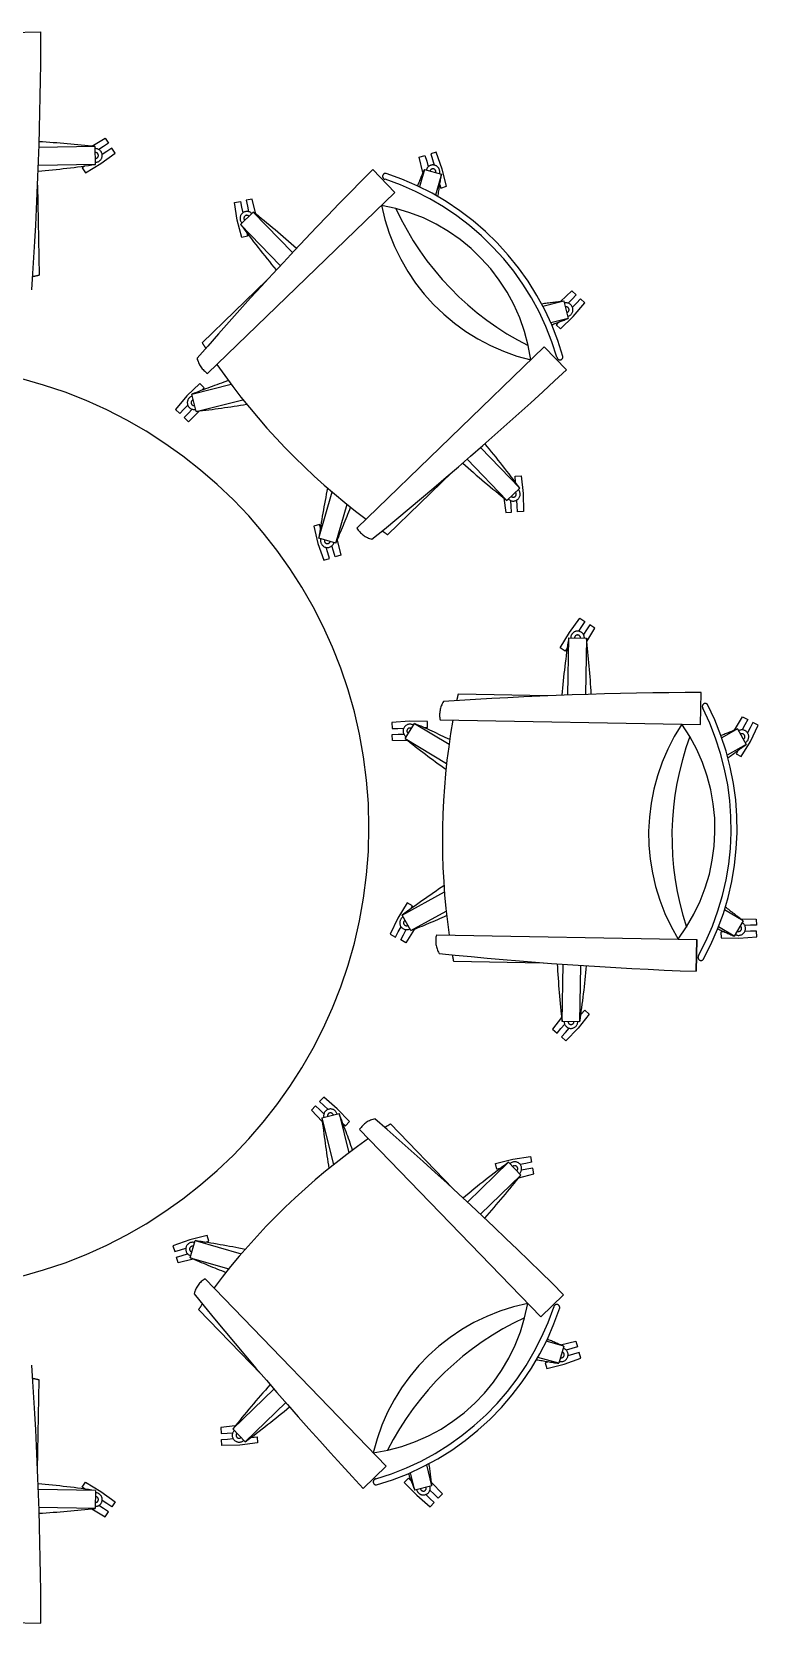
# Model space of a CAD drawing. Header units: metres. Extents: x 1905 to 1922.2, y 1773.7 to 1790.9.
# Drawn here: x 1916.516 to 1917.803, y 1775.285 to 1778.102 of the extents above; entities that cross this region are included whole.
import ezdxf

# ---------------------------------------------------------------- set-up
doc = ezdxf.new("R2010")
doc.units = ezdxf.units.M
doc.linetypes.add('ACAD_ISO10W100', pattern=[18.5, 12, -3, 0.5, -3])
doc.linetypes.add('DASHED', pattern=[70, 50, -20])
doc.layers.add('MEBEL', color=7, linetype='DASHED')

msp = doc.modelspace()

# ---------------------------------------------------------------- linework, layer by layer
at = {"layer": 'MEBEL', "color": 7, "linetype": 'ACAD_ISO10W100'}
for p, q in [((1916.4758, 1778.1008), (1916.5322, 1778.1017)), ((1916.6226, 1777.8993), (1916.6463, 1777.9134)), ((1916.6521, 1777.9047), (1916.6434, 1777.8988)), ((1916.6463, 1777.9134), (1916.6521, 1777.9047)), ((1916.6285, 1777.8986), (1916.5288, 1777.8969)), ((1916.6291, 1777.8671), (1916.6285, 1777.8986)), ((1916.6434, 1777.8988), (1916.635, 1777.8932)), ((1916.6384, 1777.8684), (1916.6638, 1777.8872)), ((1916.6492, 1777.8901), (1916.6408, 1777.8845)), ((1916.6579, 1777.8959), (1916.6492, 1777.8901)), ((1916.6638, 1777.8872), (1916.6579, 1777.8959)), ((1917.2025, 1777.8796), (1917.2125, 1777.8827)), ((1917.209, 1777.8528), (1917.2025, 1777.8796)), ((1917.2125, 1777.8827), (1917.2155, 1777.8726)), ((1917.2155, 1777.8726), (1917.2184, 1777.8629)), ((1917.2326, 1777.8887), (1917.2226, 1777.8857)), ((1917.2226, 1777.8857), (1917.2256, 1777.8756)), ((1917.2256, 1777.8756), (1917.2285, 1777.8659)), ((1917.2432, 1777.8589), (1917.2326, 1777.8887)), ((1916.6291, 1777.8671), (1916.5277, 1777.8654)), ((1916.6106, 1777.8645), (1916.6055, 1777.861)), ((1916.6055, 1777.861), (1916.6113, 1777.8523)), ((1916.6113, 1777.8523), (1916.6384, 1777.8684)), ((1917.1594, 1777.8176), (1917.1202, 1777.8582)), ((1917.2114, 1777.8583), (1917.2026, 1777.8275)), ((1917.2114, 1777.8583), (1917.2417, 1777.8496)), ((1917.2417, 1777.8496), (1917.2311, 1777.8127)), ((1917.2507, 1777.8283), (1917.2432, 1777.8589)), ((1916.5264, 1777.8304), (1916.5291, 1777.6711)), ((1916.8275, 1777.4969), (1917.1594, 1777.8176)), ((1917.2388, 1777.8312), (1917.2406, 1777.8253)), ((1917.2406, 1777.8253), (1917.2507, 1777.8283)), ((1916.8754, 1777.7995), (1916.8857, 1777.8016)), ((1916.8801, 1777.7683), (1916.8754, 1777.7995)), ((1916.8857, 1777.8016), (1916.8878, 1777.7913)), ((1916.8878, 1777.7913), (1916.8898, 1777.7813)), ((1916.9063, 1777.8057), (1916.896, 1777.8036)), ((1916.896, 1777.8036), (1916.8981, 1777.7933)), ((1916.8981, 1777.7933), (1916.9001, 1777.7834)), ((1916.9131, 1777.7789), (1916.9063, 1777.8057)), ((1916.8879, 1777.7377), (1916.8801, 1777.7683)), ((1916.8858, 1777.7608), (1916.9084, 1777.7827)), ((1916.8858, 1777.7608), (1916.9562, 1777.6879)), ((1916.9084, 1777.7827), (1916.9777, 1777.7109)), ((1916.8982, 1777.7398), (1916.8879, 1777.7377)), ((1916.8969, 1777.7459), (1916.8982, 1777.7398)), ((1916.9324, 1777.6622), (1916.8179, 1777.5515)), ((1917.4587, 1777.625), (1917.4214, 1777.6157)), ((1917.4528, 1777.6244), (1917.4727, 1777.6435)), ((1917.4587, 1777.625), (1917.4664, 1777.5945)), ((1917.4731, 1777.6286), (1917.4662, 1777.6213)), ((1917.4727, 1777.6435), (1917.4803, 1777.6363)), ((1917.4803, 1777.6363), (1917.4731, 1777.6286)), ((1917.4808, 1777.6214), (1917.4738, 1777.6141)), ((1917.4751, 1777.5979), (1917.4956, 1777.6219)), ((1917.488, 1777.6291), (1917.4808, 1777.6214)), ((1917.4956, 1777.6219), (1917.488, 1777.6291)), ((1917.4664, 1777.5945), (1917.4353, 1777.5867)), ((1917.4524, 1777.5761), (1917.4751, 1777.5979)), ((1917.449, 1777.5877), (1917.4447, 1777.5833)), ((1917.4447, 1777.5833), (1917.4524, 1777.5761)), ((1917.092, 1777.2232), (1917.4239, 1777.5439)), ((1917.4239, 1777.5439), (1917.4631, 1777.5033)), ((1917.4631, 1777.5033), (1917.4239, 1777.5439)), ((1916.8138, 1777.479), (1916.791, 1777.4572)), ((1916.8214, 1777.4718), (1916.8138, 1777.479)), ((1916.791, 1777.4572), (1916.7705, 1777.4332)), ((1916.7998, 1777.4605), (1916.869, 1777.4778)), ((1916.8074, 1777.43), (1916.7998, 1777.4605)), ((1916.8074, 1777.43), (1916.8901, 1777.4506)), ((1916.8172, 1777.4673), (1916.8214, 1777.4718)), ((1916.7705, 1777.4332), (1916.7781, 1777.426)), ((1916.7781, 1777.426), (1916.7853, 1777.4336)), ((1916.7853, 1777.4336), (1916.7923, 1777.441)), ((1916.7858, 1777.4188), (1916.793, 1777.4264)), ((1916.793, 1777.4264), (1916.7999, 1777.4338)), ((1916.8134, 1777.4307), (1916.7934, 1777.4115)), ((1916.7934, 1777.4115), (1916.7858, 1777.4188)), ((1917.3804, 1777.2942), (1917.311, 1777.366)), ((1917.3577, 1777.2724), (1917.2873, 1777.3453)), ((1917.1462, 1777.2117), (1917.2607, 1777.3224)), ((1917.3721, 1777.3151), (1917.3826, 1777.3158)), ((1917.3728, 1777.3046), (1917.3721, 1777.3151)), ((1917.3826, 1777.3158), (1917.3863, 1777.2845)), ((1917.0244, 1777.2054), (1917.0479, 1777.2873)), ((1917.3804, 1777.2942), (1917.3577, 1777.2724)), ((1917.3729, 1777.3043), (1917.3728, 1777.3046)), ((1917.3863, 1777.2845), (1917.3869, 1777.2529)), ((1917.0547, 1777.1967), (1917.0744, 1777.2654)), ((1917.3524, 1777.2766), (1917.3555, 1777.2508)), ((1917.3652, 1777.262), (1917.3645, 1777.2721)), ((1917.3659, 1777.2515), (1917.3652, 1777.262)), ((1917.3757, 1777.2627), (1917.375, 1777.2728)), ((1917.3764, 1777.2522), (1917.3757, 1777.2627)), ((1917.3869, 1777.2529), (1917.3764, 1777.2522)), ((1917.0255, 1777.2297), (1917.0154, 1777.2267)), ((1917.0154, 1777.2267), (1917.023, 1777.1961)), ((1917.0273, 1777.2238), (1917.0255, 1777.2297)), ((1917.3555, 1777.2508), (1917.3659, 1777.2515)), ((1917.0547, 1777.1967), (1917.0244, 1777.2054)), ((1917.0571, 1777.2022), (1917.0637, 1777.1754)), ((1917.023, 1777.1961), (1917.0335, 1777.1664)), ((1917.0335, 1777.1664), (1917.0435, 1777.1694)), ((1917.0405, 1777.1794), (1917.0376, 1777.1891)), ((1917.0435, 1777.1694), (1917.0405, 1777.1794)), ((1917.0506, 1777.1824), (1917.0477, 1777.1921)), ((1917.0536, 1777.1724), (1917.0506, 1777.1824)), ((1917.0637, 1777.1754), (1917.0536, 1777.1724)), ((1917.4683, 1777.0385), (1917.487, 1777.0639)), ((1917.487, 1777.0639), (1917.4958, 1777.0581)), ((1917.4958, 1777.0581), (1917.49, 1777.0493)), ((1917.4522, 1777.0114), (1917.4683, 1777.0385)), ((1917.467, 1777.0292), (1917.4652, 1776.9278)), ((1917.467, 1777.0292), (1917.4985, 1777.0287)), ((1917.49, 1777.0493), (1917.4844, 1777.0409)), ((1917.4987, 1777.0435), (1917.4931, 1777.0351)), ((1917.4985, 1777.0287), (1917.4968, 1776.9289)), ((1917.5045, 1777.0523), (1917.4987, 1777.0435)), ((1917.4991, 1777.0227), (1917.5133, 1777.0465)), ((1917.5133, 1777.0465), (1917.5045, 1777.0523)), ((1917.4609, 1777.0056), (1917.4522, 1777.0114)), ((1917.4643, 1777.0107), (1917.4609, 1777.0056)), ((1917.4302, 1776.9265), (1917.271, 1776.9292)), ((1917.7006, 1776.8759), (1917.7016, 1776.9323)), ((1917.7606, 1776.8657), (1917.775, 1776.8893)), ((1917.775, 1776.8893), (1917.7842, 1776.8843)), ((1917.1853, 1776.8815), (1917.1538, 1776.8791)), ((1917.1538, 1776.8791), (1917.1541, 1776.8686)), ((1917.1541, 1776.8686), (1917.1646, 1776.8689)), ((1917.1646, 1776.8689), (1917.1748, 1776.8691)), ((1917.1649, 1776.8584), (1917.1751, 1776.8586)), ((1917.1777, 1776.8507), (1917.1939, 1776.8777)), ((1917.2168, 1776.8808), (1917.1853, 1776.8815)), ((1917.1939, 1776.8777), (1917.2551, 1776.841)), ((1917.2109, 1776.8702), (1917.2171, 1776.8704)), ((1917.2171, 1776.8704), (1917.2168, 1776.8808)), ((1917.2392, 1776.8838), (1917.7006, 1776.8759)), ((1917.7662, 1776.8679), (1917.7382, 1776.8524)), ((1917.7662, 1776.8679), (1917.7815, 1776.8403)), ((1917.7792, 1776.8751), (1917.7744, 1776.8662)), ((1917.7842, 1776.8843), (1917.7792, 1776.8751)), ((1917.7885, 1776.8701), (1917.7836, 1776.8612)), ((1917.7934, 1776.8793), (1917.7885, 1776.8701)), ((1917.7891, 1776.8459), (1917.8027, 1776.8743)), ((1917.8027, 1776.8743), (1917.7934, 1776.8793)), ((1917.1544, 1776.8581), (1917.1649, 1776.8584)), ((1917.1547, 1776.8476), (1917.1544, 1776.8581)), ((1917.1824, 1776.847), (1917.1547, 1776.8476)), ((1917.1777, 1776.8507), (1917.2507, 1776.8068)), ((1917.7815, 1776.8403), (1917.7479, 1776.8217)), ((1917.7728, 1776.8189), (1917.7891, 1776.8459)), ((1917.7664, 1776.8293), (1917.7635, 1776.8239)), ((1917.7635, 1776.8239), (1917.7728, 1776.8189)), ((1917.1723, 1776.5384), (1917.2469, 1776.5798)), ((1917.181, 1776.5599), (1917.1647, 1776.5329)), ((1917.1903, 1776.5549), (1917.181, 1776.5599)), ((1917.1874, 1776.5495), (1917.1903, 1776.5549)), ((1917.1647, 1776.5329), (1917.1511, 1776.5044)), ((1917.1876, 1776.5109), (1917.1723, 1776.5384)), ((1917.1876, 1776.5109), (1917.25, 1776.5455)), ((1917.7761, 1776.5281), (1917.7432, 1776.5479)), ((1917.7761, 1776.5281), (1917.7599, 1776.5011)), ((1917.7714, 1776.5318), (1917.7991, 1776.5312)), ((1917.7994, 1776.5207), (1917.7889, 1776.5204)), ((1917.7991, 1776.5312), (1917.7994, 1776.5207)), ((1917.1511, 1776.5044), (1917.1604, 1776.4994)), ((1917.1604, 1776.4994), (1917.1653, 1776.5087)), ((1917.1653, 1776.5087), (1917.1702, 1776.5176)), ((1917.1696, 1776.4945), (1917.1746, 1776.5037)), ((1917.1788, 1776.4895), (1917.1696, 1776.4945)), ((1917.1746, 1776.5037), (1917.1794, 1776.5126)), ((1917.1932, 1776.5131), (1917.1788, 1776.4895)), ((1917.2327, 1776.5033), (1917.6941, 1776.4953)), ((1917.6941, 1776.4953), (1917.6931, 1776.4389)), ((1917.6931, 1776.4389), (1917.6941, 1776.4953)), ((1917.7599, 1776.5011), (1917.7325, 1776.5176)), ((1917.7429, 1776.5086), (1917.7367, 1776.5084)), ((1917.7367, 1776.5084), (1917.737, 1776.4979)), ((1917.737, 1776.4979), (1917.7685, 1776.4973)), ((1917.7685, 1776.4973), (1917.8, 1776.4997)), ((1917.7889, 1776.5204), (1917.7787, 1776.5201)), ((1917.7892, 1776.5099), (1917.779, 1776.5096)), ((1917.7997, 1776.5102), (1917.7892, 1776.5099)), ((1917.8, 1776.4997), (1917.7997, 1776.5102)), ((1917.2629, 1776.4568), (1917.4221, 1776.454)), ((1917.4553, 1776.3501), (1917.4571, 1776.4515)), ((1917.4868, 1776.3496), (1917.4885, 1776.4493)), ((1917.4546, 1776.3569), (1917.4385, 1776.3365)), ((1917.5036, 1776.3632), (1917.4841, 1776.3385)), ((1917.4886, 1776.362), (1917.4888, 1776.3622)), ((1917.4888, 1776.3622), (1917.4957, 1776.3701)), ((1917.4957, 1776.3701), (1917.5036, 1776.3632)), ((1917.4385, 1776.3365), (1917.4464, 1776.3296)), ((1917.4464, 1776.3296), (1917.4533, 1776.3375)), ((1917.4533, 1776.3375), (1917.46, 1776.3451)), ((1917.4543, 1776.3227), (1917.4612, 1776.3306)), ((1917.4868, 1776.3496), (1917.4553, 1776.3501)), ((1917.4612, 1776.3306), (1917.4679, 1776.3382)), ((1917.4841, 1776.3385), (1917.4622, 1776.3158)), ((1917.4622, 1776.3158), (1917.4543, 1776.3227)), ((1917.0331, 1776.2162), (1917.0258, 1776.2085)), ((1917.057, 1776.1957), (1917.0331, 1776.2162)), ((1917.0114, 1776.1933), (1917.0186, 1776.2009)), ((1917.0306, 1776.1733), (1917.0114, 1776.1933)), ((1917.0186, 1776.2009), (1917.0263, 1776.1937)), ((1917.0258, 1776.2085), (1917.0335, 1776.2013)), ((1917.0263, 1776.1937), (1917.0336, 1776.1867)), ((1917.0299, 1776.1793), (1917.0604, 1776.1869)), ((1917.0335, 1776.2013), (1917.0408, 1776.1944)), ((1917.0789, 1776.1729), (1917.057, 1776.1957)), ((1917.0604, 1776.1869), (1917.0777, 1776.1176)), ((1917.0299, 1776.1793), (1917.0505, 1776.0966)), ((1917.0672, 1776.1695), (1917.0716, 1776.1653)), ((1917.0716, 1776.1653), (1917.0789, 1776.1729)), ((1917.0968, 1776.1591), (1917.4175, 1775.8273)), ((1917.262, 1776.0543), (1917.1514, 1776.1688)), ((1917.3607, 1776.1009), (1917.2878, 1776.0305)), ((1917.3376, 1776.0988), (1917.3682, 1776.1066)), ((1917.3397, 1776.0885), (1917.3376, 1776.0988)), ((1917.3607, 1776.1009), (1917.3825, 1776.0783)), ((1917.3682, 1776.1066), (1917.3994, 1776.1112)), ((1917.3912, 1776.0989), (1917.3812, 1776.0969)), ((1917.4014, 1776.101), (1917.3912, 1776.0989)), ((1917.3994, 1776.1112), (1917.4014, 1776.101)), ((1917.3825, 1776.0783), (1917.3108, 1776.0089)), ((1917.3457, 1776.0897), (1917.3397, 1776.0885)), ((1917.3788, 1776.0736), (1917.4056, 1776.0804)), ((1917.3932, 1776.0886), (1917.3833, 1776.0866)), ((1917.4035, 1776.0907), (1917.3932, 1776.0886)), ((1917.4056, 1776.0804), (1917.4035, 1776.0907)), ((1916.796, 1775.9637), (1916.7662, 1775.9532)), ((1916.8266, 1775.9712), (1916.796, 1775.9637)), ((1916.7966, 1775.932), (1916.8053, 1775.9623)), ((1916.8053, 1775.9623), (1916.8872, 1775.9388)), ((1916.8237, 1775.9594), (1916.8296, 1775.9612)), ((1916.8296, 1775.9612), (1916.8266, 1775.9712)), ((1916.7662, 1775.9532), (1916.7692, 1775.9431)), ((1916.7692, 1775.9431), (1916.7793, 1775.9461)), ((1916.7723, 1775.9331), (1916.7823, 1775.9361)), ((1916.7753, 1775.923), (1916.7723, 1775.9331)), ((1916.8021, 1775.9296), (1916.7753, 1775.923)), ((1916.7793, 1775.9461), (1916.789, 1775.949)), ((1916.7823, 1775.9361), (1916.792, 1775.939)), ((1916.7966, 1775.932), (1916.8652, 1775.9123)), ((1916.8231, 1775.8947), (1917.1438, 1775.5628)), ((1917.4175, 1775.8273), (1917.4581, 1775.8665)), ((1916.8116, 1775.8405), (1916.9222, 1775.7259)), ((1917.4582, 1775.7752), (1917.4274, 1775.7841)), ((1917.4582, 1775.7752), (1917.4495, 1775.745)), ((1917.4527, 1775.7776), (1917.4795, 1775.7842)), ((1917.4725, 1775.7711), (1917.4628, 1775.7682)), ((1917.4755, 1775.7611), (1917.4658, 1775.7582)), ((1917.4825, 1775.7742), (1917.4725, 1775.7711)), ((1917.4855, 1775.7641), (1917.4755, 1775.7611)), ((1917.4795, 1775.7842), (1917.4825, 1775.7742)), ((1917.4885, 1775.754), (1917.4855, 1775.7641)), ((1917.4495, 1775.745), (1917.4125, 1775.7556)), ((1917.4311, 1775.7478), (1917.4252, 1775.7461)), ((1917.4252, 1775.7461), (1917.4282, 1775.736)), ((1917.4282, 1775.736), (1917.4588, 1775.7435)), ((1917.4588, 1775.7435), (1917.4885, 1775.754)), ((1916.5264, 1775.5564), (1916.5291, 1775.7157)), ((1916.8722, 1775.629), (1916.9451, 1775.6994)), ((1916.8941, 1775.6063), (1916.9659, 1775.6756)), ((1916.8765, 1775.6343), (1916.8507, 1775.6312)), ((1916.8507, 1775.6312), (1916.8514, 1775.6207)), ((1916.8514, 1775.6207), (1916.8619, 1775.6215)), ((1916.8619, 1775.6215), (1916.872, 1775.6221)), ((1916.8941, 1775.6063), (1916.8722, 1775.629)), ((1916.8521, 1775.6103), (1916.8626, 1775.611)), ((1916.8528, 1775.5998), (1916.8521, 1775.6103)), ((1916.8844, 1775.6004), (1916.8528, 1775.5998)), ((1916.8626, 1775.611), (1916.8727, 1775.6117)), ((1916.9157, 1775.6041), (1916.8844, 1775.6004)), ((1916.9042, 1775.6138), (1916.9045, 1775.6138)), ((1916.9045, 1775.6138), (1916.915, 1775.6146)), ((1916.915, 1775.6146), (1916.9157, 1775.6041)), ((1917.2249, 1775.528), (1917.2156, 1775.5653)), ((1917.1438, 1775.5628), (1917.1032, 1775.5236)), ((1917.1032, 1775.5236), (1917.1438, 1775.5628)), ((1917.1831, 1775.542), (1917.1759, 1775.5343)), ((1917.1876, 1775.5377), (1917.1831, 1775.542)), ((1917.1944, 1775.5203), (1917.1866, 1775.5514)), ((1916.6291, 1775.5197), (1916.5277, 1775.5214)), ((1916.6055, 1775.5258), (1916.6113, 1775.5345)), ((1916.6106, 1775.5223), (1916.6055, 1775.5258)), ((1916.6113, 1775.5345), (1916.6384, 1775.5184)), ((1916.6291, 1775.5197), (1916.6285, 1775.4882)), ((1916.6384, 1775.5184), (1916.6638, 1775.4996)), ((1917.1759, 1775.5343), (1917.1978, 1775.5115)), ((1917.2249, 1775.528), (1917.1944, 1775.5203)), ((1917.1978, 1775.5115), (1917.2217, 1775.4911)), ((1917.2213, 1775.5059), (1917.2139, 1775.5129)), ((1917.2285, 1775.5135), (1917.2211, 1775.5205)), ((1917.2242, 1775.5339), (1917.2434, 1775.514)), ((1917.2361, 1775.5063), (1917.2285, 1775.5135)), ((1917.2434, 1775.514), (1917.2361, 1775.5063)), ((1916.6285, 1775.4882), (1916.5288, 1775.4899)), ((1916.6226, 1775.4875), (1916.6463, 1775.4734)), ((1916.6434, 1775.488), (1916.635, 1775.4936)), ((1916.6492, 1775.4967), (1916.6408, 1775.5023)), ((1916.6521, 1775.4821), (1916.6434, 1775.488)), ((1916.6463, 1775.4734), (1916.6521, 1775.4821)), ((1916.6579, 1775.4909), (1916.6492, 1775.4967)), ((1916.6638, 1775.4996), (1916.6579, 1775.4909)), ((1917.2289, 1775.4987), (1917.2213, 1775.5059)), ((1917.2217, 1775.4911), (1917.2289, 1775.4987)), ((1916.4758, 1775.286), (1916.5322, 1775.2851))]:
    msp.add_line(p, q, dxfattribs=at)
for centre, radius, start, end in [((1909.7419, 1778.1122), 6.7903, 356.05726, 359.9114), ((1916.4168, 1776.0299), 1.8806, 83.5354, 86.5762), ((1916.6288, 1777.8829), 0.0121, 270.9832, 90.9832), ((1916.6288, 1777.8829), 0.00525, 270.9832, 90.9832), ((1916.3533, 1779.7274), 1.8806, 275.3082, 278.431), ((1921.9291, 1773.0641), 6.7903, 135.0886, 138.94274), ((1917.1428, 1777.8459), 0.00533, 82.7059, 261.0897), ((1916.9943, 1777.3935), 0.4814, 16.0855, 71.9482), ((1918.937, 1777.1105), 1.8806, 156.569, 157.5322), ((1917.2266, 1777.854), 0.0121, 344.0168, 164.0168), ((1917.2266, 1777.854), 0.00525, 344.0168, 164.0168), ((1915.3819, 1778.1288), 1.8806, 350.2487, 351.4646), ((1916.9943, 1777.3935), 0.4709, 16.3096, 71.724), ((1917.0795, 1777.4758), 0.3237, 8.008, 80.0256), ((1917.4817, 1777.8644), 0.353, 191.399, 256.6346), ((1917.6234, 1778.0013), 0.5088, 204.6557, 243.3779), ((1916.8971, 1777.7717), 0.0121, 44.0168, 224.0168), ((1918.3962, 1778.8813), 1.8806, 216.569, 219.6918), ((1916.8971, 1777.7717), 0.00525, 44.0168, 224.0168), ((1915.7368, 1776.3116), 1.8806, 48.4238, 51.4646), ((1916.2727, 1778.8413), 1.1979, 281.8005, 282.3572), ((1917.6739, 1775.7567), 1.8806, 96.569, 97.785), ((1917.4625, 1777.6098), 0.0121, 284.0168, 104.0168), ((1916.7782, 1779.3447), 1.8806, 290.5015, 291.4646), ((1917.4625, 1777.6098), 0.00525, 284.0168, 104.0168), ((1917.8266, 1778.1977), 1.1979, 212.6428, 213.1995), ((1916.8525, 1777.5342), 0.0449, 193.0124, 236.1786), ((1917.8266, 1778.1977), 1.1979, 214.8766, 233.1571), ((1917.4516, 1777.5264), 0.00533, 186.9439, 5.3277), ((1917.4879, 1775.7103), 1.8806, 109.3738, 111.4646), ((1912.8369, 1782.4738), 6.7903, 309.09091, 312.94504), ((1916.8036, 1777.4453), 0.0121, 104.0168, 284.0168), ((1916.8036, 1777.4453), 0.00525, 104.0168, 284.0168), ((1916.5922, 1779.2983), 1.8806, 276.569, 279.3165), ((1915.8699, 1776.1738), 1.8806, 36.569, 39.6098), ((1918.5293, 1778.7434), 1.8806, 228.3419, 231.4646), ((1918.8842, 1776.9263), 1.8806, 168.7172, 171.4646), ((1917.369, 1777.2833), 0.0121, 224.0168, 44.0168), ((1917.369, 1777.2833), 0.00525, 224.0168, 44.0168), ((1915.3291, 1777.9445), 1.8806, 336.569, 338.6599), ((1917.0396, 1777.2011), 0.0121, 164.0168, 344.0168), ((1917.0396, 1777.2011), 0.00525, 164.0168, 344.0168), ((1917.1301, 1777.2469), 0.0449, 211.8551, 255.0213), ((1917.8266, 1778.1977), 1.1979, 234.8341, 235.3909), ((1919.3273, 1776.7535), 1.8806, 171.569, 174.6918), ((1917.4827, 1777.0289), 0.0121, 359.0168, 179.0168), ((1917.4827, 1777.0289), 0.00525, 359.0168, 179.0168), ((1915.6298, 1776.8169), 1.8806, 3.4238, 6.4646), ((1917.2833, 1776.8925), 0.0449, 148.0124, 191.1786), ((1917.7121, 1770.142), 6.7903, 90.0886, 93.94274), ((1918.4412, 1776.6728), 1.1979, 167.6428, 168.1995), ((1917.284, 1776.6927), 0.4709, 331.3096, 26.724), ((1917.709, 1776.9076), 0.00533, 37.7059, 216.0897), ((1917.284, 1776.6927), 0.4814, 331.0855, 26.9482), ((1917.1858, 1776.8642), 0.0121, 59.0168, 239.0168), ((1917.1858, 1776.8642), 0.00525, 59.0168, 239.0168), ((1916.4429, 1775.1535), 1.8806, 64.3738, 66.4646), ((1918.4412, 1776.6728), 1.1979, 169.8766, 188.1571), ((1917.9616, 1776.6811), 0.353, 146.399, 211.6346), ((1917.4025, 1776.6907), 0.3237, 323.008, 35.0256), ((1918.4576, 1775.1189), 1.8806, 111.569, 112.5322), ((1917.7739, 1776.8541), 0.0121, 299.0168, 119.0168), ((1917.7739, 1776.8541), 0.00525, 299.0168, 119.0168), ((1918.3466, 1778.3239), 1.8806, 231.569, 234.3165), ((1918.1587, 1776.6777), 0.5088, 159.6557, 198.3779), ((1916.6638, 1778.3528), 1.8806, 305.2487, 306.4646), ((1918.29, 1775.026), 1.8806, 123.7172, 126.4646), ((1916.6072, 1775.0549), 1.8806, 51.569, 52.785), ((1917.1799, 1776.5247), 0.0121, 119.0168, 299.0168), ((1917.1799, 1776.5247), 0.00525, 119.0168, 299.0168), ((1916.4962, 1778.2599), 1.8806, 291.569, 293.6599), ((1917.768, 1776.5146), 0.0121, 239.0168, 59.0168), ((1917.2764, 1776.4931), 0.0449, 166.8551, 210.0213), ((1918.5109, 1778.2253), 1.8806, 245.5015, 246.4646), ((1917.768, 1776.5146), 0.00525, 239.0168, 59.0168), ((1917.9366, 1783.2248), 6.7903, 264.09091, 267.94504), ((1918.4412, 1776.6728), 1.1979, 189.8341, 190.3909), ((1917.7014, 1776.4633), 0.00533, 141.9439, 320.3277), ((1919.324, 1776.5619), 1.8806, 183.3419, 186.4646), ((1915.6265, 1776.6253), 1.8806, 351.569, 354.6098), ((1917.4711, 1776.3499), 0.0121, 179.0168, 359.0168), ((1917.4711, 1776.3499), 0.00525, 179.0168, 359.0168), ((1917.0451, 1776.1831), 0.0121, 14.0168, 194.0168), ((1917.0451, 1776.1831), 0.00525, 14.0168, 194.0168), ((1915.3102, 1775.4987), 1.8806, 19.3738, 21.4646), ((1918.8982, 1776.3944), 1.8806, 186.569, 189.3165), ((1917.1341, 1776.1342), 0.0449, 103.0124, 146.1786), ((1912.664, 1771.0576), 6.7903, 45.0886, 48.94274), ((1917.7975, 1775.1601), 1.1979, 122.6428, 123.1995), ((1917.7975, 1775.1601), 1.1979, 124.8766, 143.1571), ((1918.4811, 1774.5905), 1.8806, 126.569, 129.6918), ((1917.3716, 1776.0896), 0.0121, 314.0168, 134.0168), ((1915.9115, 1777.2499), 1.8806, 318.4238, 321.4646), ((1917.3716, 1776.0896), 0.00525, 314.0168, 134.0168), ((1916.8009, 1775.9471), 0.0121, 74.0168, 254.0168), ((1916.5261, 1774.1024), 1.8806, 78.7172, 81.4646), ((1916.8009, 1775.9471), 0.00525, 74.0168, 254.0168), ((1917.5444, 1777.6576), 1.8806, 246.569, 248.6599), ((1916.8468, 1775.8566), 0.0449, 121.8551, 165.0213), ((1922.0737, 1780.1498), 6.7903, 219.09091, 222.94504), ((1917.7975, 1775.1601), 1.1979, 144.8341, 145.3909), ((1917.0757, 1775.9071), 0.3237, 278.008, 350.0256), ((1917.4642, 1775.505), 0.353, 101.399, 166.6346), ((1916.9934, 1775.9923), 0.4709, 286.3096, 341.724), ((1917.4458, 1775.8438), 0.00533, 352.7059, 171.0897), ((1916.9934, 1775.9923), 0.4814, 286.0855, 341.9482), ((1917.6012, 1775.3633), 0.5088, 114.6557, 153.3779), ((1916.7104, 1774.0497), 1.8806, 66.569, 67.5322), ((1917.4539, 1775.7601), 0.0121, 254.0168, 74.0168), ((1917.4539, 1775.7601), 0.00525, 254.0168, 74.0168), ((1909.7419, 1775.2746), 6.7903, 0.0886, 3.94274), ((1917.7286, 1777.6048), 1.8806, 260.2487, 261.4646), ((1916.2727, 1774.5455), 1.1979, 77.6428, 78.1995), ((1918.3433, 1774.4573), 1.8806, 138.3419, 141.4646), ((1915.7737, 1777.1167), 1.8806, 306.569, 309.6098), ((1916.8832, 1775.6176), 0.0121, 134.0168, 314.0168), ((1916.8832, 1775.6176), 0.00525, 134.0168, 314.0168), ((1915.3566, 1775.3128), 1.8806, 6.569, 7.785), ((1917.1262, 1775.5351), 0.00533, 96.9439, 275.3277), ((1918.9446, 1776.2085), 1.8806, 200.5015, 201.4646), ((1916.3533, 1773.6594), 1.8806, 81.569, 84.6918), ((1916.6288, 1775.5039), 0.0121, 269.0168, 89.0168), ((1916.6288, 1775.5039), 0.00525, 269.0168, 89.0168), ((1917.2096, 1775.5241), 0.0121, 194.0168, 14.0168), ((1917.2096, 1775.5241), 0.00525, 194.0168, 14.0168), ((1916.4168, 1777.3569), 1.8806, 273.4238, 276.4646)]:
    msp.add_arc(centre, radius, start, end, dxfattribs=at)
at = {"layer": 'MEBEL', "color": 7, "linetype": 'Continuous', "ltscale": 0.7}
msp.add_arc((1916.2933, 1776.6934), 0.82, 270, 90, dxfattribs=at)

doc.saveas('drawing.dxf')
